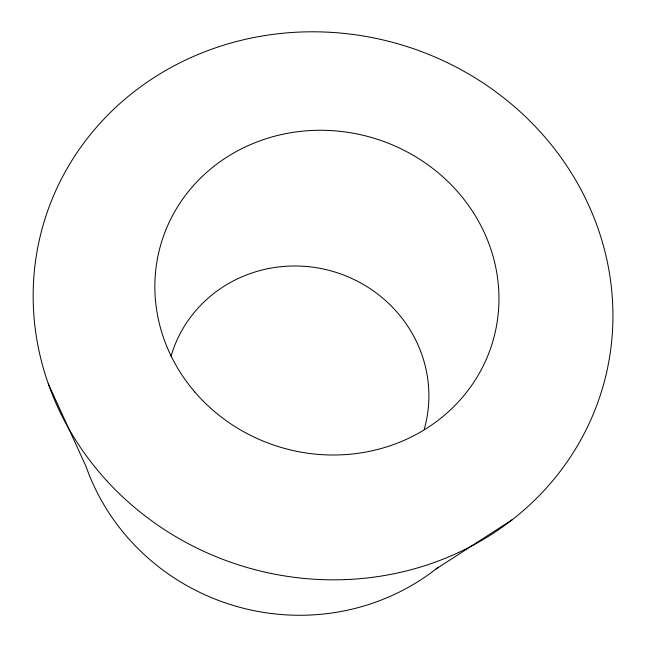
<?xml version="1.0" encoding="UTF-8"?>
<svg xmlns="http://www.w3.org/2000/svg" width="646" height="646" viewBox="0 0 646 646"><rect width="100%" height="100%" fill="white"/><g stroke="black" fill="none" stroke-linecap="round" stroke-linejoin="round"><path stroke-width="0.97" d="M435.953 569.029L512.585 519.473M48.272 383.7L86.128 466.735A221.804 213.608 16.3 0 0 438.311 567.164M171.02 356.237A131.768 126.753 16.3 0 1 332.585 271.336A131.768 126.753 16.3 0 1 424.244 429.227M194.85 392.025A172.934 161.435 16.3 0 0 488.449 354.137A172.934 161.435 16.3 0 0 297.418 131.752A172.934 161.435 16.3 0 0 194.85 392.025M106.437 480.422A291.33 272.491 16.3 0 0 598.196 401.4A291.33 272.491 16.3 0 0 264.521 35.619A291.33 272.491 16.3 0 0 106.437 480.422"/></g></svg>
